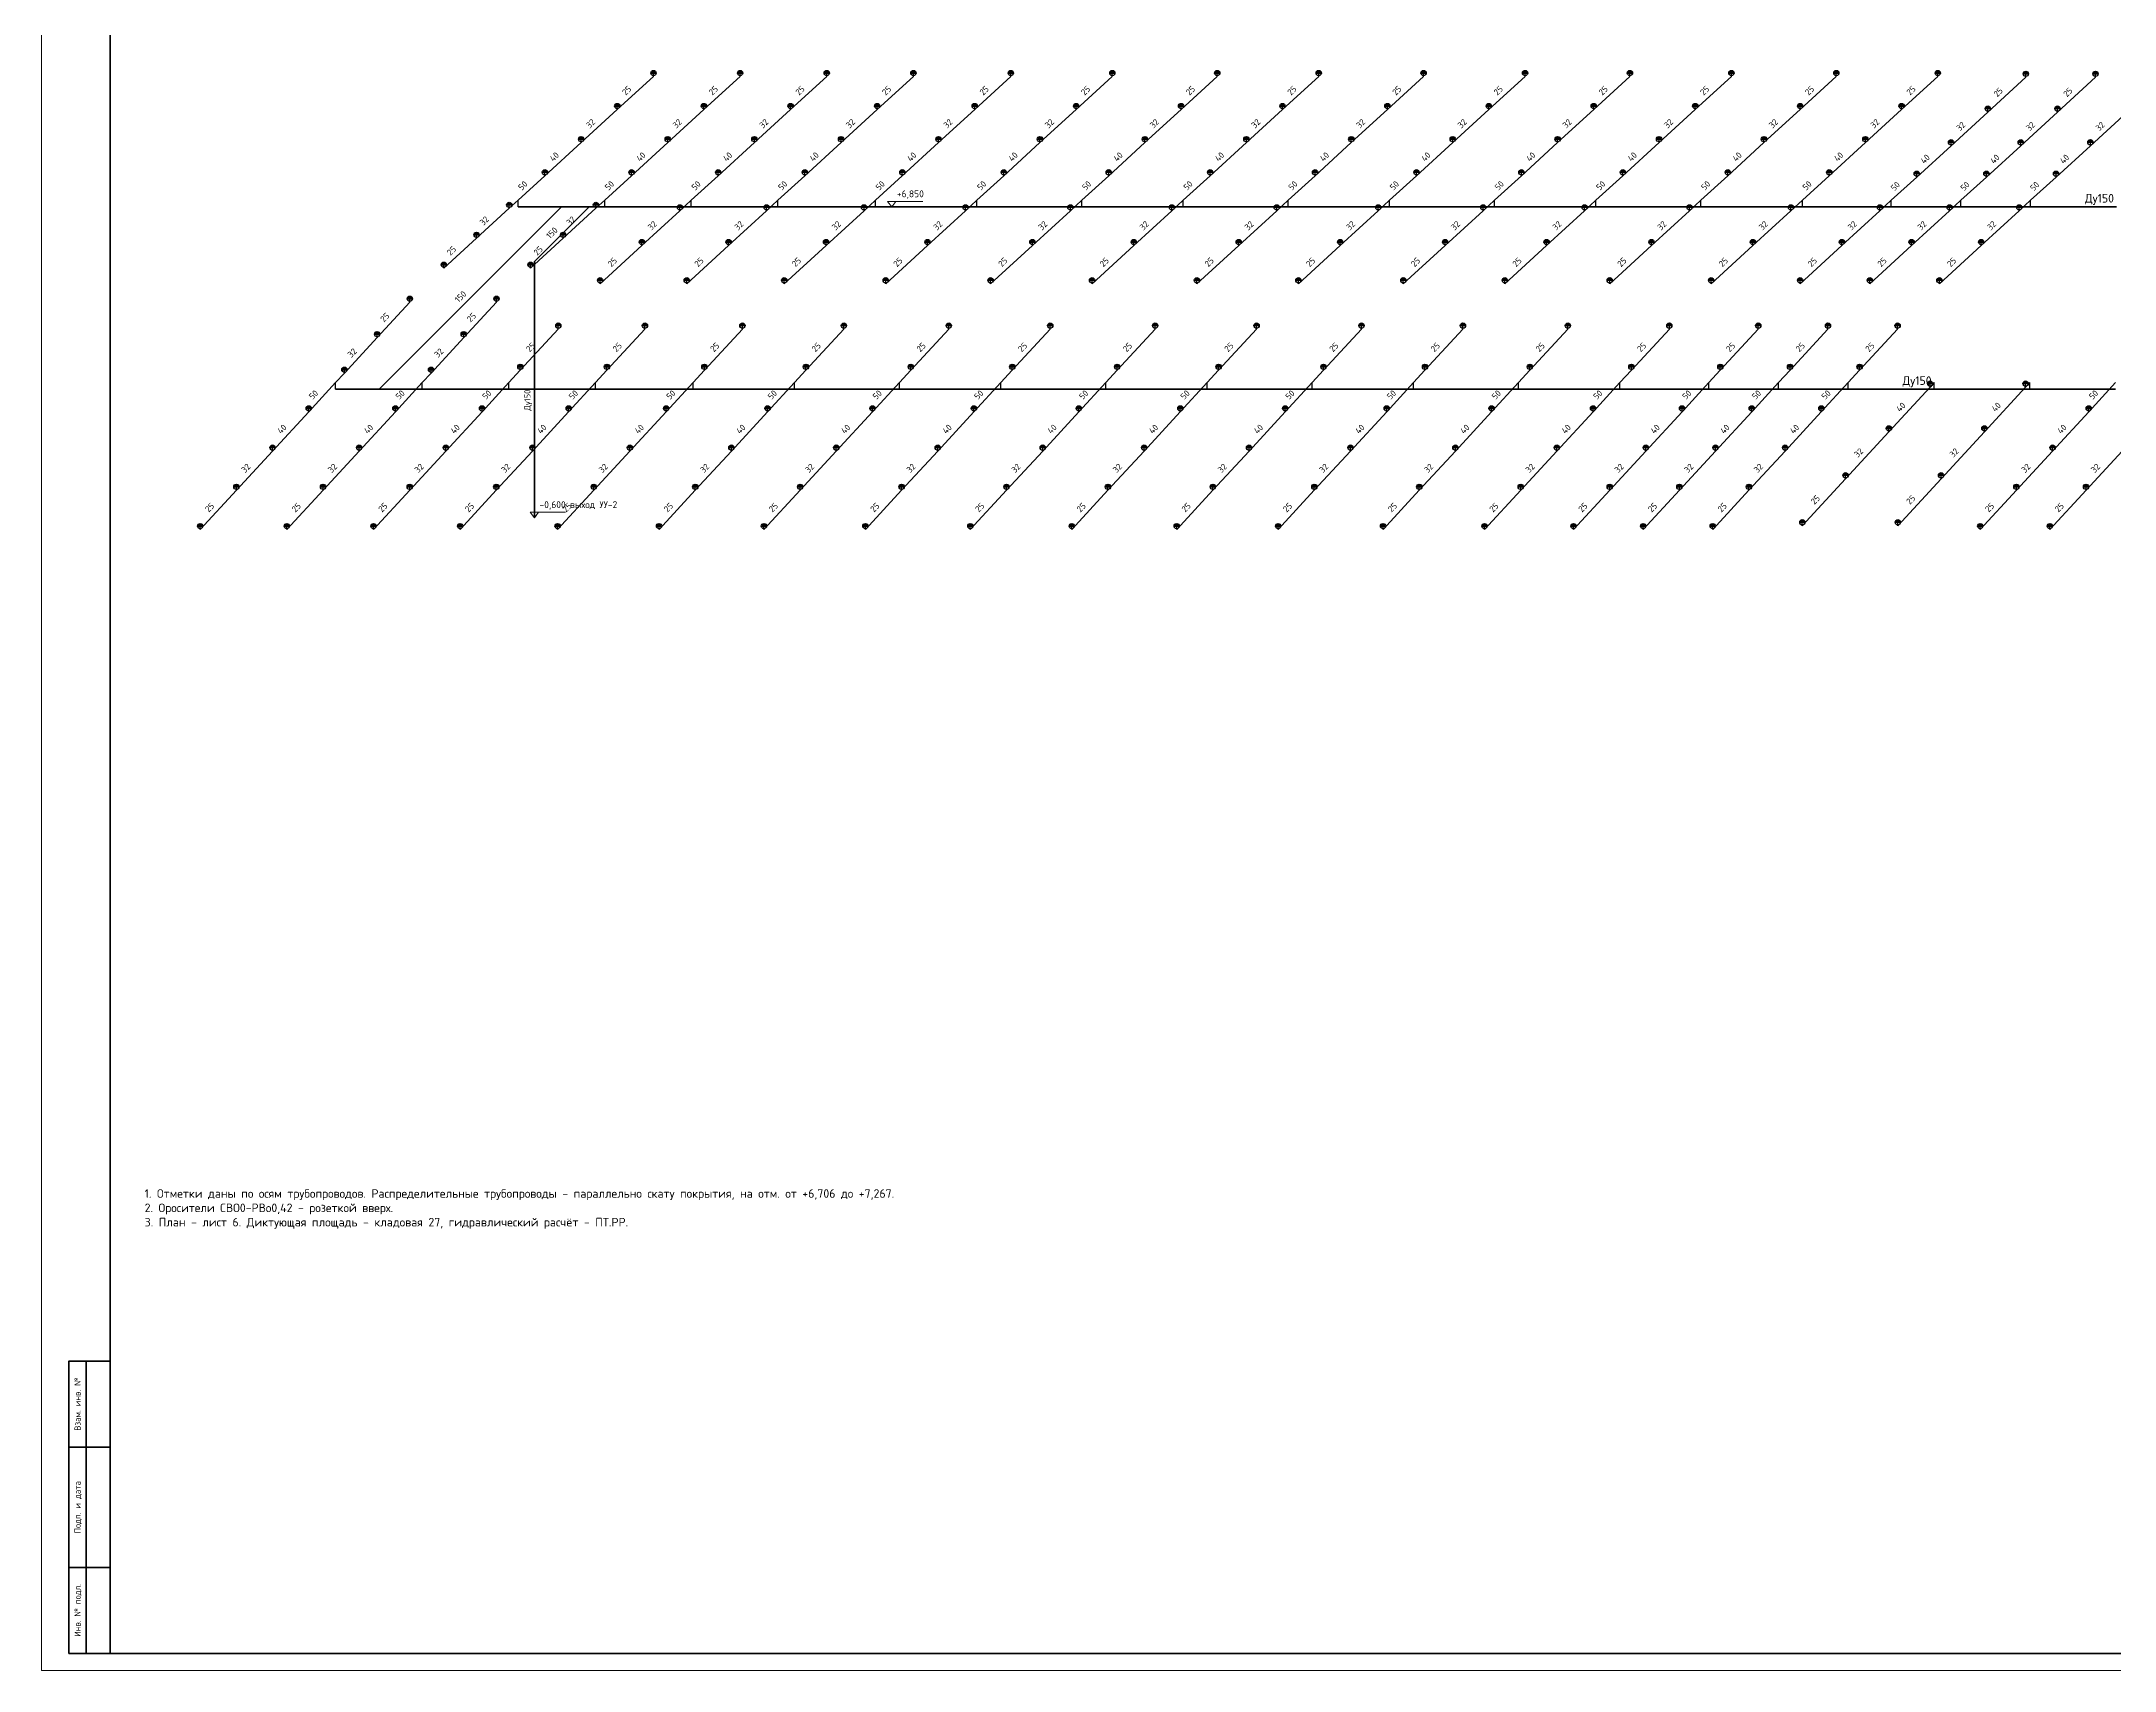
# Model space of a CAD drawing. Header units: millimetres. Extents: x 0 to 2118900, y -20000 to 84100.
# Drawn here: x 1600000 to 1660275, y 0 to 47385 of the extents above; entities that cross this region are included whole.
import ezdxf
from ezdxf.enums import TextEntityAlignment as Align

# ---------------------------------------------------------------- set-up
doc = ezdxf.new("R2010")
doc.units = ezdxf.units.MM
for name, color, linetype, lineweight in [('ПТ_В22', 6, 'Continuous', 50), ('ПТ_В22_расп', 6, 'Continuous', 30), ('ПТ_оросители', 7, 'Continuous', 25), ('ПТ_рамка', 7, 'Continuous', 50), ('ПТ_рамка_тонк', 7, 'Continuous', 18), ('ПТ_текст', 7, 'Continuous', 18)]:
    doc.layers.add(name, color=color, linetype=linetype, lineweight=lineweight)
doc.styles.add('ПТ', font='isocpeur.ttf')

# ---------------------------------------------------------------- blocks, each defined once
blk = doc.blocks.new('SPR_UP')
for p, q in [((-1.1, 0), (1.1, 0)), ((-1.08, 0.18), (1.08, 0.18)), ((-1.04, 0.37), (1.04, 0.37)), ((-0.95, 0.55), (0.95, 0.55)), ((-0.82, 0.73), (0.82, 0.73)), ((-0.61, 0.92), (0.61, 0.92))]:
    blk.add_line(p, q)
blk.add_circle((0, 0), 1.1)
blk = doc.blocks.new('ELEV')
blk.add_line((0, 1.6), (9, 1.6))
blk.add_lwpolyline([(0, 0), (-1.2, 1.6), (1.2, 1.6)], close=True)

msp = doc.modelspace()

# ---------------------------------------------------------------- linework, layer by layer
at = {"layer": 'ПТ_В22'}
for p, q in [((1615122.7, 42572.7), (1609819.4, 37269.4)), ((1613856.7, 42572.7), (1615122.7, 42572.7)), ((1614331.7, 40981.7), (1615922.7, 42572.7)), ((1615122.7, 42572.7), (1615922.7, 42572.7)), ((1615922.7, 42572.7), (1616375.7, 42572.7)), ((1616375.7, 42572.7), (1618894.7, 42572.7)), ((1618894.7, 42572.7), (1621413.7, 42572.7)), ((1621413.7, 42572.7), (1624247.7, 42572.7)), ((1624247.7, 42572.7), (1627197.7, 42572.7)), ((1627197.7, 42572.7), (1630247.7, 42572.7)), ((1630247.7, 42572.7), (1633197.7, 42572.7)), ((1633197.7, 42572.7), (1636247.7, 42572.7)), ((1636247.7, 42572.7), (1639197.7, 42572.7)), ((1639197.7, 42572.7), (1642247.7, 42572.7)), ((1642247.7, 42572.7), (1645197.7, 42572.7)), ((1645197.7, 42572.7), (1648247.7, 42572.7)), ((1648247.7, 42572.7), (1651197.7, 42572.7)), ((1651197.7, 42572.7), (1653784.7, 42572.7)), ((1653784.7, 42572.7), (1655810.7, 42572.7)), ((1655810.7, 42572.7), (1657834.7, 42572.7)), ((1657834.7, 42572.7), (1660334.7, 42572.7)), ((1614331.7, 33531.7), (1614331.7, 40981.7)), ((1608553.4, 37269.4), (1609819.4, 37269.4)), ((1609819.4, 37269.4), (1611072.4, 37269.4)), ((1611072.4, 37269.4), (1613591.4, 37269.4)), ((1613591.4, 37269.4), (1616110.4, 37269.4)), ((1616110.4, 37269.4), (1618944.4, 37269.4)), ((1618944.4, 37269.4), (1621894.4, 37269.4)), ((1621894.4, 37269.4), (1624944.4, 37269.4)), ((1624944.4, 37269.4), (1627894.4, 37269.4)), ((1627894.4, 37269.4), (1630944.4, 37269.4)), ((1630944.4, 37269.4), (1633894.4, 37269.4)), ((1633894.4, 37269.4), (1636944.4, 37269.4)), ((1636944.4, 37269.4), (1639894.4, 37269.4)), ((1639894.4, 37269.4), (1642944.4, 37269.4)), ((1642944.4, 37269.4), (1645894.4, 37269.4)), ((1645894.4, 37269.4), (1648481.4, 37269.4)), ((1648481.4, 37269.4), (1650507.4, 37269.4)), ((1650507.4, 37269.4), (1652531.4, 37269.4)), ((1652531.4, 37269.4), (1655031.4, 37269.4)), ((1655031.4, 37269.4), (1657807.4, 37269.4)), ((1657807.4, 37269.4), (1660307.4, 37269.4))]:
    msp.add_line(p, q, dxfattribs=at)
at = {"layer": 'ПТ_В22_расп'}
for p, q in [((1617794.6, 46366.6), (1617794.6, 46466.6)), ((1620313.6, 46366.6), (1620313.6, 46466.6)), ((1622832.6, 46366.6), (1622832.6, 46466.6)), ((1625351.6, 46366.6), (1625351.6, 46466.6)), ((1628185.6, 46366.6), (1628185.6, 46466.6)), ((1631135.6, 46366.6), (1631135.6, 46466.6)), ((1634185.6, 46366.6), (1634185.6, 46466.6)), ((1637135.6, 46366.6), (1637135.6, 46466.6)), ((1640185.6, 46366.6), (1640185.6, 46466.6)), ((1643135.6, 46366.6), (1643135.6, 46466.6)), ((1646185.6, 46366.6), (1646185.6, 46466.6)), ((1649135.6, 46366.6), (1649135.6, 46466.6)), ((1652185.6, 46366.6), (1652185.6, 46466.6)), ((1655135.6, 46366.6), (1655135.6, 46466.6)), ((1657695.7, 46341.7), (1657695.7, 46441.7)), ((1659721.7, 46341.7), (1659721.7, 46441.7)), ((1616742.4, 45404.4), (1617794.6, 46366.6)), ((1619261.4, 45404.4), (1620313.6, 46366.6)), ((1621780.4, 45404.4), (1622832.6, 46366.6)), ((1624299.4, 45404.4), (1625351.6, 46366.6)), ((1627133.4, 45404.4), (1628185.6, 46366.6)), ((1630083.4, 45404.4), (1631135.6, 46366.6)), ((1633133.4, 45404.4), (1634185.6, 46366.6)), ((1636083.4, 45404.4), (1637135.6, 46366.6)), ((1639133.4, 45404.4), (1640185.6, 46366.6)), ((1642083.4, 45404.4), (1643135.6, 46366.6)), ((1645133.4, 45404.4), (1646185.6, 46366.6)), ((1648083.4, 45404.4), (1649135.6, 46366.6)), ((1651133.4, 45404.4), (1652185.6, 46366.6)), ((1654083.4, 45404.4), (1655135.6, 46366.6)), ((1656591.2, 45331.2), (1657695.7, 46341.7)), ((1658617.2, 45331.2), (1659721.7, 46341.7)), ((1615691, 44442), (1616742.4, 45404.4)), ((1616742.4, 45404.4), (1616742.4, 45504.4)), ((1618210, 44442), (1619261.4, 45404.4)), ((1619261.4, 45404.4), (1619261.4, 45504.4)), ((1620729, 44442), (1621780.4, 45404.4)), ((1621780.4, 45404.4), (1621780.4, 45504.4)), ((1623248, 44442), (1624299.4, 45404.4)), ((1624299.4, 45404.4), (1624299.4, 45504.4)), ((1626082, 44442), (1627133.4, 45404.4)), ((1627133.4, 45404.4), (1627133.4, 45504.4)), ((1629032, 44442), (1630083.4, 45404.4)), ((1630083.4, 45404.4), (1630083.4, 45504.4)), ((1632082, 44442), (1633133.4, 45404.4)), ((1633133.4, 45404.4), (1633133.4, 45504.4)), ((1635032, 44442), (1636083.4, 45404.4)), ((1636083.4, 45404.4), (1636083.4, 45504.4)), ((1638082, 44442), (1639133.4, 45404.4)), ((1639133.4, 45404.4), (1639133.4, 45504.4)), ((1641032, 44442), (1642083.4, 45404.4)), ((1642083.4, 45404.4), (1642083.4, 45504.4)), ((1644082, 44442), (1645133.4, 45404.4)), ((1645133.4, 45404.4), (1645133.4, 45504.4)), ((1647032, 44442), (1648083.4, 45404.4)), ((1648083.4, 45404.4), (1648083.4, 45504.4)), ((1650082, 44442), (1651133.4, 45404.4)), ((1651133.4, 45404.4), (1651133.4, 45504.4)), ((1653032, 44442), (1654083.4, 45404.4)), ((1654083.4, 45404.4), (1654083.4, 45504.4)), ((1655521.4, 44352.4), (1656591.2, 45331.2)), ((1656591.2, 45331.2), (1656591.2, 45431.2)), ((1657547.4, 44352.4), (1658617.2, 45331.2)), ((1658617.2, 45331.2), (1658617.2, 45431.2)), ((1659571.4, 44352.4), (1660641.2, 45331.2)), ((1614638.8, 43479.8), (1615691, 44442)), ((1615691, 44442), (1615691, 44542)), ((1617157.8, 43479.8), (1618210, 44442)), ((1618210, 44442), (1618210, 44542)), ((1619676.8, 43479.8), (1620729, 44442)), ((1620729, 44442), (1620729, 44542)), ((1622195.8, 43479.8), (1623248, 44442)), ((1623248, 44442), (1623248, 44542)), ((1625029.8, 43479.8), (1626082, 44442)), ((1626082, 44442), (1626082, 44542)), ((1627979.8, 43479.8), (1629032, 44442)), ((1629032, 44442), (1629032, 44542)), ((1631029.8, 43479.8), (1632082, 44442)), ((1632082, 44442), (1632082, 44542)), ((1633979.8, 43479.8), (1635032, 44442)), ((1635032, 44442), (1635032, 44542)), ((1637029.8, 43479.8), (1638082, 44442)), ((1638082, 44442), (1638082, 44542)), ((1639979.8, 43479.8), (1641032, 44442)), ((1641032, 44442), (1641032, 44542)), ((1643029.8, 43479.8), (1644082, 44442)), ((1644082, 44442), (1644082, 44542)), ((1645979.8, 43479.8), (1647032, 44442)), ((1647032, 44442), (1647032, 44542)), ((1649029.8, 43479.8), (1650082, 44442)), ((1650082, 44442), (1650082, 44542)), ((1651979.8, 43479.8), (1653032, 44442)), ((1653032, 44442), (1653032, 44542)), ((1654522.9, 43438.9), (1655521.4, 44352.4)), ((1655521.4, 44352.4), (1655521.4, 44452.4)), ((1656548.9, 43438.9), (1657547.4, 44352.4)), ((1657547.4, 44352.4), (1657547.4, 44452.4)), ((1658572.9, 43438.9), (1659571.4, 44352.4)), ((1659571.4, 44352.4), (1659571.4, 44452.4)), ((1613856.7, 42763.7), (1614638.8, 43479.8)), ((1614638.8, 43479.8), (1614638.8, 43579.8)), ((1616375.7, 42763.7), (1617157.8, 43479.8)), ((1617157.8, 43479.8), (1617157.8, 43579.8)), ((1618894.7, 42763.7), (1619676.8, 43479.8)), ((1619676.8, 43479.8), (1619676.8, 43579.8)), ((1621413.7, 42763.7), (1622195.8, 43479.8)), ((1622195.8, 43479.8), (1622195.8, 43579.8)), ((1624247.7, 42763.7), (1625029.8, 43479.8)), ((1625029.8, 43479.8), (1625029.8, 43579.8)), ((1627197.7, 42763.7), (1627979.8, 43479.8)), ((1627979.8, 43479.8), (1627979.8, 43579.8)), ((1630247.7, 42763.7), (1631029.8, 43479.8)), ((1631029.8, 43479.8), (1631029.8, 43579.8)), ((1633197.7, 42763.7), (1633979.8, 43479.8)), ((1633979.8, 43479.8), (1633979.8, 43579.8)), ((1636247.7, 42763.7), (1637029.8, 43479.8)), ((1637029.8, 43479.8), (1637029.8, 43579.8)), ((1639197.7, 42763.7), (1639979.8, 43479.8)), ((1639979.8, 43479.8), (1639979.8, 43579.8)), ((1642247.7, 42763.7), (1643029.8, 43479.8)), ((1643029.8, 43479.8), (1643029.8, 43579.8)), ((1645197.7, 42763.7), (1645979.8, 43479.8)), ((1645979.8, 43479.8), (1645979.8, 43579.8)), ((1648247.7, 42763.7), (1649029.8, 43479.8)), ((1649029.8, 43479.8), (1649029.8, 43579.8)), ((1651197.7, 42763.7), (1651979.8, 43479.8)), ((1651979.8, 43479.8), (1651979.8, 43579.8)), ((1653784.7, 42763.7), (1654522.9, 43438.9)), ((1654522.9, 43438.9), (1654522.9, 43538.9)), ((1655810.7, 42763.7), (1656548.9, 43438.9)), ((1656548.9, 43438.9), (1656548.9, 43538.9)), ((1657834.7, 42763.7), (1658572.9, 43438.9)), ((1658572.9, 43438.9), (1658572.9, 43538.9)), ((1613601.8, 42530.8), (1612650.4, 41660.4)), ((1613856.7, 42763.7), (1613601.8, 42530.8)), ((1613601.8, 42530.8), (1613601.8, 42630.8)), ((1613856.7, 42572.7), (1613856.7, 42763.7)), ((1616120.8, 42530.8), (1615169.4, 41660.4)), ((1616375.7, 42763.7), (1616120.8, 42530.8)), ((1616120.8, 42530.8), (1616120.8, 42630.8)), ((1616375.7, 42572.7), (1616375.7, 42763.7)), ((1618563.1, 42460.1), (1617458.6, 41450.6)), ((1618894.7, 42763.7), (1618563.1, 42460.1)), ((1618563.1, 42460.1), (1618563.1, 42560.1)), ((1618894.7, 42572.7), (1618894.7, 42763.7)), ((1621082.1, 42460.1), (1619977.6, 41450.6)), ((1621413.7, 42763.7), (1621082.1, 42460.1)), ((1621082.1, 42460.1), (1621082.1, 42560.1)), ((1621413.7, 42572.7), (1621413.7, 42763.7)), ((1623916.1, 42460.1), (1622811.6, 41450.6)), ((1624247.7, 42763.7), (1623916.1, 42460.1)), ((1623916.1, 42460.1), (1623916.1, 42560.1)), ((1624247.7, 42572.7), (1624247.7, 42763.7)), ((1626866.1, 42460.1), (1625761.6, 41450.6)), ((1627197.7, 42763.7), (1626866.1, 42460.1)), ((1626866.1, 42460.1), (1626866.1, 42560.1)), ((1627197.7, 42572.7), (1627197.7, 42763.7)), ((1629916.1, 42460.1), (1628811.6, 41450.6)), ((1630247.7, 42763.7), (1629916.1, 42460.1)), ((1629916.1, 42460.1), (1629916.1, 42560.1)), ((1630247.7, 42572.7), (1630247.7, 42763.7)), ((1632866.1, 42460.1), (1631761.6, 41450.6)), ((1633197.7, 42763.7), (1632866.1, 42460.1)), ((1632866.1, 42460.1), (1632866.1, 42560.1)), ((1633197.7, 42572.7), (1633197.7, 42763.7)), ((1635916.1, 42460.1), (1634811.6, 41450.6)), ((1636247.7, 42763.7), (1635916.1, 42460.1)), ((1635916.1, 42460.1), (1635916.1, 42560.1)), ((1636247.7, 42572.7), (1636247.7, 42763.7)), ((1638866.1, 42460.1), (1637761.6, 41450.6)), ((1639197.7, 42763.7), (1638866.1, 42460.1)), ((1638866.1, 42460.1), (1638866.1, 42560.1)), ((1639197.7, 42572.7), (1639197.7, 42763.7)), ((1641916.1, 42460.1), (1640811.6, 41450.6)), ((1642247.7, 42763.7), (1641916.1, 42460.1)), ((1641916.1, 42460.1), (1641916.1, 42560.1)), ((1642247.7, 42572.7), (1642247.7, 42763.7)), ((1644866.1, 42460.1), (1643761.6, 41450.6)), ((1645197.7, 42763.7), (1644866.1, 42460.1)), ((1644866.1, 42460.1), (1644866.1, 42560.1)), ((1645197.7, 42572.7), (1645197.7, 42763.7)), ((1647916.1, 42460.1), (1646811.6, 41450.6)), ((1648247.7, 42763.7), (1647916.1, 42460.1)), ((1647916.1, 42460.1), (1647916.1, 42560.1)), ((1648247.7, 42572.7), (1648247.7, 42763.7)), ((1650866.1, 42460.1), (1649761.6, 41450.6)), ((1651197.7, 42763.7), (1650866.1, 42460.1)), ((1650866.1, 42460.1), (1650866.1, 42560.1)), ((1651197.7, 42572.7), (1651197.7, 42763.7)), ((1653453.1, 42460.1), (1652348.6, 41450.6)), ((1653784.7, 42763.7), (1653453.1, 42460.1)), ((1653453.1, 42460.1), (1653453.1, 42560.1)), ((1653784.7, 42572.7), (1653784.7, 42763.7)), ((1655479.1, 42460.1), (1654374.6, 41450.6)), ((1655810.7, 42763.7), (1655479.1, 42460.1)), ((1655479.1, 42460.1), (1655479.1, 42560.1)), ((1655810.7, 42572.7), (1655810.7, 42763.7)), ((1657503.1, 42460.1), (1656398.6, 41450.6)), ((1657834.7, 42763.7), (1657503.1, 42460.1)), ((1657503.1, 42460.1), (1657503.1, 42560.1)), ((1657834.7, 42572.7), (1657834.7, 42763.7)), ((1612650.4, 41660.4), (1611698.6, 40789.6)), ((1612650.4, 41660.4), (1612650.4, 41760.4)), ((1615169.4, 41660.4), (1614217.6, 40789.6)), ((1615169.4, 41660.4), (1615169.4, 41760.4)), ((1617458.6, 41450.6), (1616243.1, 40338.1)), ((1617458.6, 41450.6), (1617458.6, 41550.6)), ((1619977.6, 41450.6), (1618762.1, 40338.1)), ((1619977.6, 41450.6), (1619977.6, 41550.6)), ((1622811.6, 41450.6), (1621596.1, 40338.1)), ((1622811.6, 41450.6), (1622811.6, 41550.6)), ((1625761.6, 41450.6), (1624546.1, 40338.1)), ((1625761.6, 41450.6), (1625761.6, 41550.6)), ((1628811.6, 41450.6), (1627596.1, 40338.1)), ((1628811.6, 41450.6), (1628811.6, 41550.6)), ((1631761.6, 41450.6), (1630546.1, 40338.1)), ((1631761.6, 41450.6), (1631761.6, 41550.6)), ((1634811.6, 41450.6), (1633596.1, 40338.1)), ((1634811.6, 41450.6), (1634811.6, 41550.6)), ((1637761.6, 41450.6), (1636546.1, 40338.1)), ((1637761.6, 41450.6), (1637761.6, 41550.6)), ((1640811.6, 41450.6), (1639596.1, 40338.1)), ((1640811.6, 41450.6), (1640811.6, 41550.6)), ((1643761.6, 41450.6), (1642546.1, 40338.1)), ((1643761.6, 41450.6), (1643761.6, 41550.6)), ((1646811.6, 41450.6), (1645596.1, 40338.1)), ((1646811.6, 41450.6), (1646811.6, 41550.6)), ((1649761.6, 41450.6), (1648546.1, 40338.1)), ((1649761.6, 41450.6), (1649761.6, 41550.6)), ((1652348.6, 41450.6), (1651133.1, 40338.1)), ((1652348.6, 41450.6), (1652348.6, 41550.6)), ((1654374.6, 41450.6), (1653159.1, 40338.1)), ((1654374.6, 41450.6), (1654374.6, 41550.6)), ((1656398.6, 41450.6), (1655183.1, 40338.1)), ((1656398.6, 41450.6), (1656398.6, 41550.6)), ((1611698.6, 40789.6), (1611698.6, 40889.6)), ((1614217.6, 40789.6), (1614217.6, 40889.6)), ((1616243.1, 40338.1), (1616243.1, 40438.1)), ((1618762.1, 40338.1), (1618762.1, 40438.1)), ((1621596.1, 40338.1), (1621596.1, 40438.1)), ((1624546.1, 40338.1), (1624546.1, 40438.1)), ((1627596.1, 40338.1), (1627596.1, 40438.1)), ((1630546.1, 40338.1), (1630546.1, 40438.1)), ((1633596.1, 40338.1), (1633596.1, 40438.1)), ((1636546.1, 40338.1), (1636546.1, 40438.1)), ((1639596.1, 40338.1), (1639596.1, 40438.1)), ((1642546.1, 40338.1), (1642546.1, 40438.1)), ((1645596.1, 40338.1), (1645596.1, 40438.1)), ((1648546.1, 40338.1), (1648546.1, 40438.1)), ((1651133.1, 40338.1), (1651133.1, 40438.1)), ((1653159.1, 40338.1), (1653159.1, 40438.1)), ((1655183.1, 40338.1), (1655183.1, 40438.1)), ((1609759.7, 38769.7), (1610711.5, 39802.5)), ((1610711.5, 39802.5), (1610711.5, 39902.5)), ((1612278.7, 38769.7), (1613230.5, 39802.5)), ((1613230.5, 39802.5), (1613230.5, 39902.5)), ((1608808.3, 37737.3), (1609759.7, 38769.7)), ((1609759.7, 38769.7), (1609759.7, 38869.7)), ((1611327.3, 37737.3), (1612278.7, 38769.7)), ((1612278.7, 38769.7), (1612278.7, 38869.7)), ((1613923.1, 37820.1), (1615027.6, 39019.6)), ((1615027.6, 39019.6), (1615027.6, 39119.6)), ((1616442.1, 37820.1), (1617546.6, 39019.6)), ((1617546.6, 39019.6), (1617546.6, 39119.6)), ((1619276.1, 37820.1), (1620380.6, 39019.6)), ((1620380.6, 39019.6), (1620380.6, 39119.6)), ((1622226.1, 37820.1), (1623330.6, 39019.6)), ((1623330.6, 39019.6), (1623330.6, 39119.6)), ((1625276.1, 37820.1), (1626380.6, 39019.6)), ((1626380.6, 39019.6), (1626380.6, 39119.6)), ((1628226.1, 37820.1), (1629330.6, 39019.6)), ((1629330.6, 39019.6), (1629330.6, 39119.6)), ((1631276.1, 37820.1), (1632380.6, 39019.6)), ((1632380.6, 39019.6), (1632380.6, 39119.6)), ((1634226.1, 37820.1), (1635330.6, 39019.6)), ((1635330.6, 39019.6), (1635330.6, 39119.6)), ((1637276.1, 37820.1), (1638380.6, 39019.6)), ((1638380.6, 39019.6), (1638380.6, 39119.6)), ((1640226.1, 37820.1), (1641330.6, 39019.6)), ((1641330.6, 39019.6), (1641330.6, 39119.6)), ((1643276.1, 37820.1), (1644380.6, 39019.6)), ((1644380.6, 39019.6), (1644380.6, 39119.6)), ((1646226.1, 37820.1), (1647330.6, 39019.6)), ((1647330.6, 39019.6), (1647330.6, 39119.6)), ((1648813.1, 37820.1), (1649917.6, 39019.6)), ((1649917.6, 39019.6), (1649917.6, 39119.6)), ((1650839.1, 37820.1), (1651943.6, 39019.6)), ((1651943.6, 39019.6), (1651943.6, 39119.6)), ((1652863.1, 37820.1), (1653967.6, 39019.6)), ((1653967.6, 39019.6), (1653967.6, 39119.6)), ((1608553.4, 37460.4), (1607771.4, 36612.4)), ((1608553.4, 37460.4), (1608808.3, 37737.3)), ((1608553.4, 37269.4), (1608553.4, 37460.4)), ((1608808.3, 37737.3), (1608808.3, 37837.3)), ((1611072.4, 37460.4), (1610290.4, 36612.4)), ((1611072.4, 37460.4), (1611327.3, 37737.3)), ((1611072.4, 37269.4), (1611072.4, 37460.4)), ((1611327.3, 37737.3), (1611327.3, 37837.3)), ((1613591.4, 37460.4), (1612809.4, 36612.4)), ((1613591.4, 37460.4), (1613923.1, 37820.1)), ((1613591.4, 37269.4), (1613591.4, 37460.4)), ((1613923.1, 37820.1), (1613923.1, 37920.1)), ((1616110.4, 37460.4), (1615328.4, 36612.4)), ((1616110.4, 37460.4), (1616442.1, 37820.1)), ((1616110.4, 37269.4), (1616110.4, 37460.4)), ((1616442.1, 37820.1), (1616442.1, 37920.1)), ((1618944.4, 37460.4), (1618162.4, 36612.4)), ((1618944.4, 37460.4), (1619276.1, 37820.1)), ((1618944.4, 37269.4), (1618944.4, 37460.4)), ((1619276.1, 37820.1), (1619276.1, 37920.1)), ((1621894.4, 37460.4), (1621112.4, 36612.4)), ((1621894.4, 37460.4), (1622226.1, 37820.1)), ((1621894.4, 37269.4), (1621894.4, 37460.4)), ((1622226.1, 37820.1), (1622226.1, 37920.1)), ((1624944.4, 37460.4), (1624162.4, 36612.4)), ((1624944.4, 37460.4), (1625276.1, 37820.1)), ((1624944.4, 37269.4), (1624944.4, 37460.4)), ((1625276.1, 37820.1), (1625276.1, 37920.1)), ((1627894.4, 37460.4), (1627112.4, 36612.4)), ((1627894.4, 37460.4), (1628226.1, 37820.1)), ((1627894.4, 37269.4), (1627894.4, 37460.4)), ((1628226.1, 37820.1), (1628226.1, 37920.1)), ((1630944.4, 37460.4), (1630162.4, 36612.4)), ((1630944.4, 37460.4), (1631276.1, 37820.1)), ((1630944.4, 37269.4), (1630944.4, 37460.4)), ((1631276.1, 37820.1), (1631276.1, 37920.1)), ((1633894.4, 37460.4), (1633112.4, 36612.4)), ((1633894.4, 37460.4), (1634226.1, 37820.1)), ((1633894.4, 37269.4), (1633894.4, 37460.4)), ((1634226.1, 37820.1), (1634226.1, 37920.1)), ((1636944.4, 37460.4), (1636162.4, 36612.4)), ((1636944.4, 37460.4), (1637276.1, 37820.1)), ((1636944.4, 37269.4), (1636944.4, 37460.4)), ((1637276.1, 37820.1), (1637276.1, 37920.1)), ((1639894.4, 37460.4), (1639112.4, 36612.4)), ((1639894.4, 37460.4), (1640226.1, 37820.1)), ((1639894.4, 37269.4), (1639894.4, 37460.4)), ((1640226.1, 37820.1), (1640226.1, 37920.1)), ((1642944.4, 37460.4), (1642162.4, 36612.4)), ((1642944.4, 37460.4), (1643276.1, 37820.1)), ((1642944.4, 37269.4), (1642944.4, 37460.4)), ((1643276.1, 37820.1), (1643276.1, 37920.1)), ((1645894.4, 37460.4), (1645112.4, 36612.4)), ((1645894.4, 37460.4), (1646226.1, 37820.1)), ((1645894.4, 37269.4), (1645894.4, 37460.4)), ((1646226.1, 37820.1), (1646226.1, 37920.1)), ((1648481.4, 37460.4), (1647699.4, 36612.4)), ((1648481.4, 37460.4), (1648813.1, 37820.1)), ((1648481.4, 37269.4), (1648481.4, 37460.4)), ((1648813.1, 37820.1), (1648813.1, 37920.1)), ((1650507.4, 37460.4), (1649725.4, 36612.4)), ((1650507.4, 37460.4), (1650839.1, 37820.1)), ((1650507.4, 37269.4), (1650507.4, 37460.4)), ((1650839.1, 37820.1), (1650839.1, 37920.1)), ((1652531.4, 37460.4), (1651749.4, 36612.4)), ((1652531.4, 37460.4), (1652863.1, 37820.1)), ((1652531.4, 37269.4), (1652531.4, 37460.4)), ((1652863.1, 37820.1), (1652863.1, 37920.1)), ((1655031.4, 37460.4), (1654913, 37332)), ((1654913, 37332), (1654913, 37432)), ((1655031.4, 37269.4), (1655031.4, 37460.4)), ((1657807.4, 37460.4), (1657689, 37332)), ((1657689, 37332), (1657689, 37432)), ((1657807.4, 37269.4), (1657807.4, 37460.4)), ((1660307.4, 37460.4), (1659525.4, 36612.4)), ((1654913, 37332), (1653714.4, 36031.4)), ((1657689, 37332), (1656490.4, 36031.4)), ((1607771.4, 36612.4), (1606719.2, 35470.2)), ((1607771.4, 36612.4), (1607771.4, 36712.4)), ((1610290.4, 36612.4), (1609238.2, 35470.2)), ((1610290.4, 36612.4), (1610290.4, 36712.4)), ((1612809.4, 36612.4), (1611757.2, 35470.2)), ((1612809.4, 36612.4), (1612809.4, 36712.4)), ((1615328.4, 36612.4), (1614276.2, 35470.2)), ((1615328.4, 36612.4), (1615328.4, 36712.4)), ((1618162.4, 36612.4), (1617110.2, 35470.2)), ((1618162.4, 36612.4), (1618162.4, 36712.4)), ((1621112.4, 36612.4), (1620060.2, 35470.2)), ((1621112.4, 36612.4), (1621112.4, 36712.4)), ((1624162.4, 36612.4), (1623110.2, 35470.2)), ((1624162.4, 36612.4), (1624162.4, 36712.4)), ((1627112.4, 36612.4), (1626060.2, 35470.2)), ((1627112.4, 36612.4), (1627112.4, 36712.4)), ((1630162.4, 36612.4), (1629110.2, 35470.2)), ((1630162.4, 36612.4), (1630162.4, 36712.4)), ((1633112.4, 36612.4), (1632060.2, 35470.2)), ((1633112.4, 36612.4), (1633112.4, 36712.4)), ((1636162.4, 36612.4), (1635110.2, 35470.2)), ((1636162.4, 36612.4), (1636162.4, 36712.4)), ((1639112.4, 36612.4), (1638060.2, 35470.2)), ((1639112.4, 36612.4), (1639112.4, 36712.4)), ((1642162.4, 36612.4), (1641110.2, 35470.2)), ((1642162.4, 36612.4), (1642162.4, 36712.4)), ((1645112.4, 36612.4), (1644060.2, 35470.2)), ((1645112.4, 36612.4), (1645112.4, 36712.4)), ((1647699.4, 36612.4), (1646647.2, 35470.2)), ((1647699.4, 36612.4), (1647699.4, 36712.4)), ((1649725.4, 36612.4), (1648673.2, 35470.2)), ((1649725.4, 36612.4), (1649725.4, 36712.4)), ((1651749.4, 36612.4), (1650697.2, 35470.2)), ((1651749.4, 36612.4), (1651749.4, 36712.4)), ((1659525.4, 36612.4), (1658473.2, 35470.2)), ((1659525.4, 36612.4), (1659525.4, 36712.4)), ((1606719.2, 35470.2), (1606719.2, 35570.2)), ((1609238.2, 35470.2), (1609238.2, 35570.2)), ((1611757.2, 35470.2), (1611757.2, 35570.2)), ((1614276.2, 35470.2), (1614276.2, 35570.2)), ((1617110.2, 35470.2), (1617110.2, 35570.2)), ((1620060.2, 35470.2), (1620060.2, 35570.2)), ((1623110.2, 35470.2), (1623110.2, 35570.2)), ((1626060.2, 35470.2), (1626060.2, 35570.2)), ((1629110.2, 35470.2), (1629110.2, 35570.2)), ((1632060.2, 35470.2), (1632060.2, 35570.2)), ((1635110.2, 35470.2), (1635110.2, 35570.2)), ((1638060.2, 35470.2), (1638060.2, 35570.2)), ((1641110.2, 35470.2), (1641110.2, 35570.2)), ((1644060.2, 35470.2), (1644060.2, 35570.2)), ((1646647.2, 35470.2), (1646647.2, 35570.2)), ((1648673.2, 35470.2), (1648673.2, 35570.2)), ((1650697.2, 35470.2), (1650697.2, 35570.2)), ((1653714.4, 36031.4), (1652455.8, 34665.8)), ((1653714.4, 36031.4), (1653714.4, 36131.4)), ((1656490.4, 36031.4), (1655231.8, 34665.8)), ((1656490.4, 36031.4), (1656490.4, 36131.4)), ((1658473.2, 35470.2), (1658473.2, 35570.2)), ((1606719.2, 35470.2), (1605667.7, 34329.7)), ((1609238.2, 35470.2), (1608186.7, 34329.7)), ((1611757.2, 35470.2), (1610705.7, 34329.7)), ((1614276.2, 35470.2), (1613224.7, 34329.7)), ((1617110.2, 35470.2), (1616058.7, 34329.7)), ((1620060.2, 35470.2), (1619008.7, 34329.7)), ((1623110.2, 35470.2), (1622058.7, 34329.7)), ((1626060.2, 35470.2), (1625008.7, 34329.7)), ((1629110.2, 35470.2), (1628058.7, 34329.7)), ((1632060.2, 35470.2), (1631008.7, 34329.7)), ((1635110.2, 35470.2), (1634058.7, 34329.7)), ((1638060.2, 35470.2), (1637008.7, 34329.7)), ((1641110.2, 35470.2), (1640058.7, 34329.7)), ((1644060.2, 35470.2), (1643008.7, 34329.7)), ((1646647.2, 35470.2), (1645595.7, 34329.7)), ((1648673.2, 35470.2), (1647621.7, 34329.7)), ((1650697.2, 35470.2), (1649645.7, 34329.7)), ((1658473.2, 35470.2), (1657421.7, 34329.7)), ((1660498.2, 35470.2), (1659446.7, 34329.7)), ((1605667.7, 34329.7), (1605667.7, 34429.7)), ((1608186.7, 34329.7), (1608186.7, 34429.7)), ((1610705.7, 34329.7), (1610705.7, 34429.7)), ((1613224.7, 34329.7), (1613224.7, 34429.7)), ((1616058.7, 34329.7), (1616058.7, 34429.7)), ((1619008.7, 34329.7), (1619008.7, 34429.7)), ((1622058.7, 34329.7), (1622058.7, 34429.7)), ((1625008.7, 34329.7), (1625008.7, 34429.7)), ((1628058.7, 34329.7), (1628058.7, 34429.7)), ((1631008.7, 34329.7), (1631008.7, 34429.7)), ((1634058.7, 34329.7), (1634058.7, 34429.7)), ((1637008.7, 34329.7), (1637008.7, 34429.7)), ((1640058.7, 34329.7), (1640058.7, 34429.7)), ((1643008.7, 34329.7), (1643008.7, 34429.7)), ((1645595.7, 34329.7), (1645595.7, 34429.7)), ((1647621.7, 34329.7), (1647621.7, 34429.7)), ((1649645.7, 34329.7), (1649645.7, 34429.7)), ((1652455.8, 34665.8), (1651197.1, 33300.1)), ((1652455.8, 34665.8), (1652455.8, 34765.8)), ((1655231.8, 34665.8), (1653973.1, 33300.1)), ((1655231.8, 34665.8), (1655231.8, 34765.8)), ((1657421.7, 34329.7), (1657421.7, 34429.7)), ((1659446.7, 34329.7), (1659446.7, 34429.7)), ((1605667.7, 34329.7), (1604615.5, 33187.5)), ((1608186.7, 34329.7), (1607134.5, 33187.5)), ((1610705.7, 34329.7), (1609653.5, 33187.5)), ((1613224.7, 34329.7), (1612172.5, 33187.5)), ((1616058.7, 34329.7), (1615006.5, 33187.5)), ((1619008.7, 34329.7), (1617956.5, 33187.5)), ((1622058.7, 34329.7), (1621006.5, 33187.5)), ((1625008.7, 34329.7), (1623956.5, 33187.5)), ((1628058.7, 34329.7), (1627006.5, 33187.5)), ((1631008.7, 34329.7), (1629956.5, 33187.5)), ((1634058.7, 34329.7), (1633006.5, 33187.5)), ((1637008.7, 34329.7), (1635956.5, 33187.5)), ((1640058.7, 34329.7), (1639006.5, 33187.5)), ((1643008.7, 34329.7), (1641956.5, 33187.5)), ((1645595.7, 34329.7), (1644543.5, 33187.5)), ((1647621.7, 34329.7), (1646569.5, 33187.5)), ((1649645.7, 34329.7), (1648593.5, 33187.5)), ((1657421.7, 34329.7), (1656369.5, 33187.5)), ((1659446.7, 34329.7), (1658394.5, 33187.5)), ((1604615.5, 33187.5), (1604615.5, 33287.5)), ((1607134.5, 33187.5), (1607134.5, 33287.5)), ((1609653.5, 33187.5), (1609653.5, 33287.5)), ((1612172.5, 33187.5), (1612172.5, 33287.5)), ((1615006.5, 33187.5), (1615006.5, 33287.5)), ((1617956.5, 33187.5), (1617956.5, 33287.5)), ((1621006.5, 33187.5), (1621006.5, 33287.5)), ((1623956.5, 33187.5), (1623956.5, 33287.5)), ((1627006.5, 33187.5), (1627006.5, 33287.5)), ((1629956.5, 33187.5), (1629956.5, 33287.5)), ((1633006.5, 33187.5), (1633006.5, 33287.5)), ((1635956.5, 33187.5), (1635956.5, 33287.5)), ((1639006.5, 33187.5), (1639006.5, 33287.5)), ((1641956.5, 33187.5), (1641956.5, 33287.5)), ((1644543.5, 33187.5), (1644543.5, 33287.5)), ((1646569.5, 33187.5), (1646569.5, 33287.5)), ((1648593.5, 33187.5), (1648593.5, 33287.5)), ((1651197.1, 33300.1), (1651197.1, 33400.1)), ((1653973.1, 33300.1), (1653973.1, 33400.1)), ((1656369.5, 33187.5), (1656369.5, 33287.5)), ((1658394.5, 33187.5), (1658394.5, 33287.5))]:
    msp.add_line(p, q, dxfattribs=at)
at = {"layer": 'ПТ_рамка', "lineweight": 50}
for p, q in [((1601300, 6500), (1601300, 9000)), ((1601300, 3000), (1601300, 6500)), ((1601300, 500), (1601300, 3000))]:
    msp.add_line(p, q, dxfattribs=at)
at = {"layer": 'ПТ_рамка', "lineweight": 70}
msp.add_lwpolyline([(1602000, 500), (1718400, 500), (1718400, 83600), (1602000, 83600)], close=True, dxfattribs=at)
at = {"layer": 'ПТ_рамка', "lineweight": 50}
for points in [[(1600800, 6500), (1602000, 6500), (1602000, 9000), (1600800, 9000)], [(1600800, 3000), (1602000, 3000), (1602000, 6500), (1600800, 6500)], [(1600800, 500), (1602000, 500), (1602000, 3000), (1600800, 3000)]]:
    msp.add_lwpolyline(points, close=True, dxfattribs=at)
at = {"layer": 'ПТ_рамка_тонк', "lineweight": 13}
msp.add_lwpolyline([(1600000, 0), (1718900, 0), (1718900, 84100), (1600000, 84100)], close=True, dxfattribs=at)

# ---------------------------------------------------------------- block references
at = {"layer": 'ПТ_оросители', "xscale": 70, "yscale": 70}
for p in [(1617794.6, 46466.6), (1620313.6, 46466.6), (1622832.6, 46466.6), (1625351.6, 46466.6), (1628185.6, 46466.6), (1631135.6, 46466.6), (1634185.6, 46466.6), (1637135.6, 46466.6), (1640185.6, 46466.6), (1643135.6, 46466.6), (1646185.6, 46466.6), (1649135.6, 46466.6), (1652185.6, 46466.6), (1655135.6, 46466.6), (1657695.7, 46441.7), (1659721.7, 46441.7), (1616742.4, 45504.4), (1619261.4, 45504.4), (1621780.4, 45504.4), (1624299.4, 45504.4), (1627133.4, 45504.4), (1630083.4, 45504.4), (1633133.4, 45504.4), (1636083.4, 45504.4), (1639133.4, 45504.4), (1642083.4, 45504.4), (1645133.4, 45504.4), (1648083.4, 45504.4), (1651133.4, 45504.4), (1654083.4, 45504.4), (1656591.2, 45431.2), (1658617.2, 45431.2), (1615691, 44542), (1618210, 44542), (1620729, 44542), (1623248, 44542), (1626082, 44542), (1629032, 44542), (1632082, 44542), (1635032, 44542), (1638082, 44542), (1641032, 44542), (1644082, 44542), (1647032, 44542), (1650082, 44542), (1653032, 44542), (1655521.4, 44452.4), (1657547.4, 44452.4), (1659571.4, 44452.4), (1614638.8, 43579.8), (1617157.8, 43579.8), (1619676.8, 43579.8), (1622195.8, 43579.8), (1625029.8, 43579.8), (1627979.8, 43579.8), (1631029.8, 43579.8), (1633979.8, 43579.8), (1637029.8, 43579.8), (1639979.8, 43579.8), (1643029.8, 43579.8), (1645979.8, 43579.8), (1649029.8, 43579.8), (1651979.8, 43579.8), (1654522.9, 43538.9), (1656548.9, 43538.9), (1658572.9, 43538.9), (1613601.8, 42630.8), (1616120.8, 42630.8), (1618563.1, 42560.1), (1621082.1, 42560.1), (1623916.1, 42560.1), (1626866.1, 42560.1), (1629916.1, 42560.1), (1632866.1, 42560.1), (1635916.1, 42560.1), (1638866.1, 42560.1), (1641916.1, 42560.1), (1644866.1, 42560.1), (1647916.1, 42560.1), (1650866.1, 42560.1), (1653453.1, 42560.1), (1655479.1, 42560.1), (1657503.1, 42560.1), (1612650.4, 41760.4), (1615169.4, 41760.4), (1617458.6, 41550.6), (1619977.6, 41550.6), (1622811.6, 41550.6), (1625761.6, 41550.6), (1628811.6, 41550.6), (1631761.6, 41550.6), (1634811.6, 41550.6), (1637761.6, 41550.6), (1640811.6, 41550.6), (1643761.6, 41550.6), (1646811.6, 41550.6), (1649761.6, 41550.6), (1652348.6, 41550.6), (1654374.6, 41550.6), (1656398.6, 41550.6), (1611698.6, 40889.6), (1614217.6, 40889.6), (1616243.1, 40438.1), (1618762.1, 40438.1), (1621596.1, 40438.1), (1624546.1, 40438.1), (1627596.1, 40438.1), (1630546.1, 40438.1), (1633596.1, 40438.1), (1636546.1, 40438.1), (1639596.1, 40438.1), (1642546.1, 40438.1), (1645596.1, 40438.1), (1648546.1, 40438.1), (1651133.1, 40438.1), (1653159.1, 40438.1), (1655183.1, 40438.1), (1610711.5, 39902.5), (1613230.5, 39902.5), (1615027.6, 39119.6), (1617546.6, 39119.6), (1620380.6, 39119.6), (1623330.6, 39119.6), (1626380.6, 39119.6), (1629330.6, 39119.6), (1632380.6, 39119.6), (1635330.6, 39119.6), (1638380.6, 39119.6), (1641330.6, 39119.6), (1644380.6, 39119.6), (1647330.6, 39119.6), (1649917.6, 39119.6), (1651943.6, 39119.6), (1653967.6, 39119.6), (1609759.7, 38869.7), (1612278.7, 38869.7), (1613923.1, 37920.1), (1616442.1, 37920.1), (1619276.1, 37920.1), (1622226.1, 37920.1), (1625276.1, 37920.1), (1628226.1, 37920.1), (1631276.1, 37920.1), (1634226.1, 37920.1), (1637276.1, 37920.1), (1640226.1, 37920.1), (1643276.1, 37920.1), (1646226.1, 37920.1), (1648813.1, 37920.1), (1650839.1, 37920.1), (1652863.1, 37920.1), (1608808.3, 37837.3), (1611327.3, 37837.3), (1654913, 37432), (1657689, 37432), (1607771.4, 36712.4), (1610290.4, 36712.4), (1612809.4, 36712.4), (1615328.4, 36712.4), (1618162.4, 36712.4), (1621112.4, 36712.4), (1624162.4, 36712.4), (1627112.4, 36712.4), (1630162.4, 36712.4), (1633112.4, 36712.4), (1636162.4, 36712.4), (1639112.4, 36712.4), (1642162.4, 36712.4), (1645112.4, 36712.4), (1647699.4, 36712.4), (1649725.4, 36712.4), (1651749.4, 36712.4), (1659525.4, 36712.4), (1653714.4, 36131.4), (1656490.4, 36131.4), (1606719.2, 35570.2), (1609238.2, 35570.2), (1611757.2, 35570.2), (1614276.2, 35570.2), (1617110.2, 35570.2), (1620060.2, 35570.2), (1623110.2, 35570.2), (1626060.2, 35570.2), (1629110.2, 35570.2), (1632060.2, 35570.2), (1635110.2, 35570.2), (1638060.2, 35570.2), (1641110.2, 35570.2), (1644060.2, 35570.2), (1646647.2, 35570.2), (1648673.2, 35570.2), (1650697.2, 35570.2), (1658473.2, 35570.2), (1605667.7, 34429.7), (1608186.7, 34429.7), (1610705.7, 34429.7), (1613224.7, 34429.7), (1616058.7, 34429.7), (1619008.7, 34429.7), (1622058.7, 34429.7), (1625008.7, 34429.7), (1628058.7, 34429.7), (1631008.7, 34429.7), (1634058.7, 34429.7), (1637008.7, 34429.7), (1640058.7, 34429.7), (1643008.7, 34429.7), (1645595.7, 34429.7), (1647621.7, 34429.7), (1649645.7, 34429.7), (1652455.8, 34765.8), (1655231.8, 34765.8), (1657421.7, 34429.7), (1659446.7, 34429.7), (1604615.5, 33287.5), (1607134.5, 33287.5), (1609653.5, 33287.5), (1612172.5, 33287.5), (1615006.5, 33287.5), (1617956.5, 33287.5), (1621006.5, 33287.5), (1623956.5, 33287.5), (1627006.5, 33287.5), (1629956.5, 33287.5), (1633006.5, 33287.5), (1635956.5, 33287.5), (1639006.5, 33287.5), (1641956.5, 33287.5), (1644543.5, 33287.5), (1646569.5, 33287.5), (1648593.5, 33287.5), (1651197.1, 33400.1), (1653973.1, 33400.1), (1656369.5, 33287.5), (1658394.5, 33287.5)]:
    msp.add_blockref('SPR_UP', p, dxfattribs=at)
at = {"layer": 'ПТ_текст', "xscale": 100, "yscale": 100}
for p in [(1624722.7, 42572.7), (1614331.7, 33531.7)]:
    msp.add_blockref('ELEV', p, dxfattribs=at)

# ---------------------------------------------------------------- texts
at = {"layer": 'ПТ_текст', "style": 'ПТ'}
for s, rotation, p in [('25', 45, (1617208.5, 45945.5)), ('25', 45, (1619727.5, 45945.5)), ('25', 45, (1622246.5, 45945.5)), ('25', 45, (1624765.5, 45945.5)), ('25', 45, (1627599.5, 45945.5)), ('25', 45, (1630549.5, 45945.5)), ('25', 45, (1633599.5, 45945.5)), ('25', 45, (1636549.5, 45945.5)), ('25', 45, (1639599.5, 45945.5)), ('25', 45, (1642549.5, 45945.5)), ('25', 45, (1645599.5, 45945.5)), ('25', 45, (1648549.5, 45945.5)), ('25', 45, (1651599.5, 45945.5)), ('25', 45, (1654549.5, 45945.5)), ('25', 45, (1657083.5, 45896.5)), ('25', 45, (1659109.5, 45896.5)), ('32', 45, (1616156.7, 44983.2)), ('32', 45, (1618675.7, 44983.2)), ('32', 45, (1621194.7, 44983.2)), ('32', 45, (1623713.7, 44983.2)), ('32', 45, (1626547.7, 44983.2)), ('32', 45, (1629497.7, 44983.2)), ('32', 45, (1632547.7, 44983.2)), ('32', 45, (1635497.7, 44983.2)), ('32', 45, (1638547.7, 44983.2)), ('32', 45, (1641497.7, 44983.2)), ('32', 45, (1644547.7, 44983.2)), ('32', 45, (1647497.7, 44983.2)), ('32', 45, (1650547.7, 44983.2)), ('32', 45, (1653497.7, 44983.2)), ('32', 45, (1655996.3, 44901.8)), ('32', 45, (1658022.3, 44901.8)), ('32', 45, (1660046.3, 44901.8)), ('40', 45, (1615104.9, 44020.9)), ('40', 45, (1617623.9, 44020.9)), ('40', 45, (1620142.9, 44020.9)), ('40', 45, (1622661.9, 44020.9)), ('40', 45, (1625495.9, 44020.9)), ('40', 45, (1628445.9, 44020.9)), ('40', 45, (1631495.9, 44020.9)), ('40', 45, (1634445.9, 44020.9)), ('40', 45, (1637495.9, 44020.9)), ('40', 45, (1640445.9, 44020.9)), ('40', 45, (1643495.9, 44020.9)), ('40', 45, (1646445.9, 44020.9)), ('40', 45, (1649495.9, 44020.9)), ('40', 45, (1652445.9, 44020.9)), ('40', 45, (1654962.2, 43955.7)), ('40', 45, (1656988.2, 43955.7)), ('40', 45, (1659012.2, 43955.7)), ('50', 45, (1614187.7, 43181.7)), ('50', 45, (1616706.7, 43181.7)), ('50', 45, (1619225.7, 43181.7)), ('50', 45, (1621744.7, 43181.7)), ('50', 45, (1624578.7, 43181.7)), ('50', 45, (1627528.7, 43181.7)), ('50', 45, (1630578.7, 43181.7)), ('50', 45, (1633528.7, 43181.7)), ('50', 45, (1636578.7, 43181.7)), ('50', 45, (1639528.7, 43181.7)), ('50', 45, (1642578.7, 43181.7)), ('50', 45, (1645528.7, 43181.7)), ('50', 45, (1648578.7, 43181.7)), ('50', 45, (1651528.7, 43181.7)), ('50', 45, (1654093.8, 43161.3)), ('50', 45, (1656119.8, 43161.3)), ('50', 45, (1658143.8, 43161.3)), ('32', 45, (1613066.1, 42155.6)), ('32', 45, (1615585.1, 42155.6)), ('150', 45, (1615067.2, 41837.2)), ('32', 45, (1617950.8, 42015.3)), ('32', 45, (1620469.8, 42015.3)), ('32', 45, (1623303.8, 42015.3)), ('32', 45, (1626253.8, 42015.3)), ('32', 45, (1629303.8, 42015.3)), ('32', 45, (1632253.8, 42015.3)), ('32', 45, (1635303.8, 42015.3)), ('32', 45, (1638253.8, 42015.3)), ('32', 45, (1641303.8, 42015.3)), ('32', 45, (1644253.8, 42015.3)), ('32', 45, (1647303.8, 42015.3)), ('32', 45, (1650253.8, 42015.3)), ('32', 45, (1652840.8, 42015.3)), ('32', 45, (1654866.8, 42015.3)), ('32', 45, (1656890.8, 42015.3)), ('25', 45, (1612114.5, 41285)), ('25', 45, (1614633.5, 41285)), ('25', 45, (1616790.8, 40954.3)), ('25', 45, (1619309.8, 40954.3)), ('25', 45, (1622143.8, 40954.3)), ('25', 45, (1625093.8, 40954.3)), ('25', 45, (1628143.8, 40954.3)), ('25', 45, (1631093.8, 40954.3)), ('25', 45, (1634143.8, 40954.3)), ('25', 45, (1637093.8, 40954.3)), ('25', 45, (1640143.8, 40954.3)), ('25', 45, (1643093.8, 40954.3)), ('25', 45, (1646143.8, 40954.3)), ('25', 45, (1649093.8, 40954.3)), ('25', 45, (1651680.8, 40954.3)), ('25', 45, (1653706.8, 40954.3)), ('25', 45, (1655730.8, 40954.3)), ('150', 45, (1612411.1, 39981.1)), ('25', 45, (1610175.6, 39346.1)), ('25', 45, (1612694.6, 39346.1)), ('25', 45, (1614415.3, 38479.8)), ('25', 45, (1616934.3, 38479.8)), ('25', 45, (1619768.3, 38479.8)), ('25', 45, (1622718.3, 38479.8)), ('25', 45, (1625768.3, 38479.8)), ('25', 45, (1628718.3, 38479.8)), ('25', 45, (1631768.3, 38479.8)), ('25', 45, (1634718.3, 38479.8)), ('25', 45, (1637768.3, 38479.8)), ('25', 45, (1640718.3, 38479.8)), ('25', 45, (1643768.3, 38479.8)), ('25', 45, (1646718.3, 38479.8)), ('25', 45, (1649305.3, 38479.8)), ('25', 45, (1651331.3, 38479.8)), ('25', 45, (1653355.3, 38479.8)), ('32', 45, (1609224, 38313.5)), ('32', 45, (1611743, 38313.5)), ('50', 45, (1608102.4, 37096.4)), ('50', 45, (1610621.4, 37096.4)), ('50', 45, (1613140.4, 37096.4)), ('Ду150', 90, (1614271.7, 37256.7)), ('50', 45, (1615659.4, 37096.4)), ('50', 45, (1618493.4, 37096.4)), ('50', 45, (1621443.4, 37096.4)), ('50', 45, (1624493.4, 37096.4)), ('50', 45, (1627443.4, 37096.4)), ('50', 45, (1630493.4, 37096.4)), ('50', 45, (1633443.4, 37096.4)), ('50', 45, (1636493.4, 37096.4)), ('50', 45, (1639443.4, 37096.4)), ('50', 45, (1642493.4, 37096.4)), ('50', 45, (1645443.4, 37096.4)), ('50', 45, (1648030.4, 37096.4)), ('50', 45, (1650056.4, 37096.4)), ('50', 45, (1652080.4, 37096.4)), ('40', 45, (1654253.7, 36741.7)), ('40', 45, (1657029.7, 36741.7)), ('50', 45, (1659856.4, 37096.4)), ('40', 45, (1607185.3, 36101.3)), ('40', 45, (1609704.3, 36101.3)), ('40', 45, (1612223.3, 36101.3)), ('40', 45, (1614742.3, 36101.3)), ('40', 45, (1617576.3, 36101.3)), ('40', 45, (1620526.3, 36101.3)), ('40', 45, (1623576.3, 36101.3)), ('40', 45, (1626526.3, 36101.3)), ('40', 45, (1629576.3, 36101.3)), ('40', 45, (1632526.3, 36101.3)), ('40', 45, (1635576.3, 36101.3)), ('40', 45, (1638526.3, 36101.3)), ('40', 45, (1641576.3, 36101.3)), ('40', 45, (1644526.3, 36101.3)), ('40', 45, (1647113.3, 36101.3)), ('40', 45, (1649139.3, 36101.3)), ('40', 45, (1651163.3, 36101.3)), ('40', 45, (1658939.3, 36101.3)), ('32', 45, (1606133.4, 34959.9)), ('32', 45, (1608652.4, 34959.9)), ('32', 45, (1611171.4, 34959.9)), ('32', 45, (1613690.4, 34959.9)), ('32', 45, (1616524.4, 34959.9)), ('32', 45, (1619474.4, 34959.9)), ('32', 45, (1622524.4, 34959.9)), ('32', 45, (1625474.4, 34959.9)), ('32', 45, (1628524.4, 34959.9)), ('32', 45, (1631474.4, 34959.9)), ('32', 45, (1634524.4, 34959.9)), ('32', 45, (1637474.4, 34959.9)), ('32', 45, (1640524.4, 34959.9)), ('32', 45, (1643474.4, 34959.9)), ('32', 45, (1646061.4, 34959.9)), ('32', 45, (1648087.4, 34959.9)), ('32', 45, (1650111.4, 34959.9)), ('32', 45, (1653025.1, 35408.6)), ('32', 45, (1655801.1, 35408.6)), ('32', 45, (1657887.4, 34959.9)), ('32', 45, (1659912.4, 34959.9)), ('25', 45, (1605081.6, 33818.6)), ('25', 45, (1607600.6, 33818.6)), ('25', 45, (1610119.6, 33818.6)), ('25', 45, (1612638.6, 33818.6)), ('25', 45, (1615472.6, 33818.6)), ('25', 45, (1618422.6, 33818.6)), ('25', 45, (1621472.6, 33818.6)), ('25', 45, (1624422.6, 33818.6)), ('25', 45, (1627472.6, 33818.6)), ('25', 45, (1630422.6, 33818.6)), ('25', 45, (1633472.6, 33818.6)), ('25', 45, (1636422.6, 33818.6)), ('25', 45, (1639472.6, 33818.6)), ('25', 45, (1642422.6, 33818.6)), ('25', 45, (1645009.6, 33818.6)), ('25', 45, (1647035.6, 33818.6)), ('25', 45, (1649059.6, 33818.6)), ('25', 45, (1651766.5, 34043)), ('25', 45, (1654542.5, 34043)), ('25', 45, (1656835.6, 33818.6)), ('25', 45, (1658860.6, 33818.6))]:
    msp.add_text(s, height=180, rotation=rotation, dxfattribs=at).set_placement(p, align=Align.BOTTOM_RIGHT)
for s, p in [('+6,850', (1624872.7, 42792.7)), ('-0,600 выход УУ-2', (1614481.7, 33751.7))]:
    msp.add_text(s, height=200, dxfattribs=at).set_placement(p, align=Align.BOTTOM_LEFT)
for p in [(1659836.7, 42622.7), (1654533.4, 37319.4)]:
    msp.add_text('Ду150', height=250, dxfattribs=at).set_placement(p, align=Align.BOTTOM_CENTER)
for s, p in [('Взам. инв. №', (1601050, 7750)), ('Подп. и дата', (1601050, 4750)), ('Инв. № подл.', (1601050, 1750))]:
    msp.add_text(s, height=180, rotation=90, dxfattribs=at).set_placement(p, align=Align.MIDDLE_CENTER)
at = {"layer": 'ПТ_текст', "insert": (1603000, 14000), "char_height": 250, "width": 60000, "attachment_point": 1, "style": 'ПТ'}
msp.add_mtext('1. Отметки даны по осям трубопроводов. Распределительные трубопроводы - параллельно скату покрытия, на отм. от +6,706 до +7,267. \\P2. Оросители СВО0-РВо0,42 - розеткой вверх. \\P3. План - лист 6. Диктующая площадь - кладовая 27, гидравлический расчёт - ПТ.РР.', dxfattribs=at)

doc.saveas('drawing.dxf')
